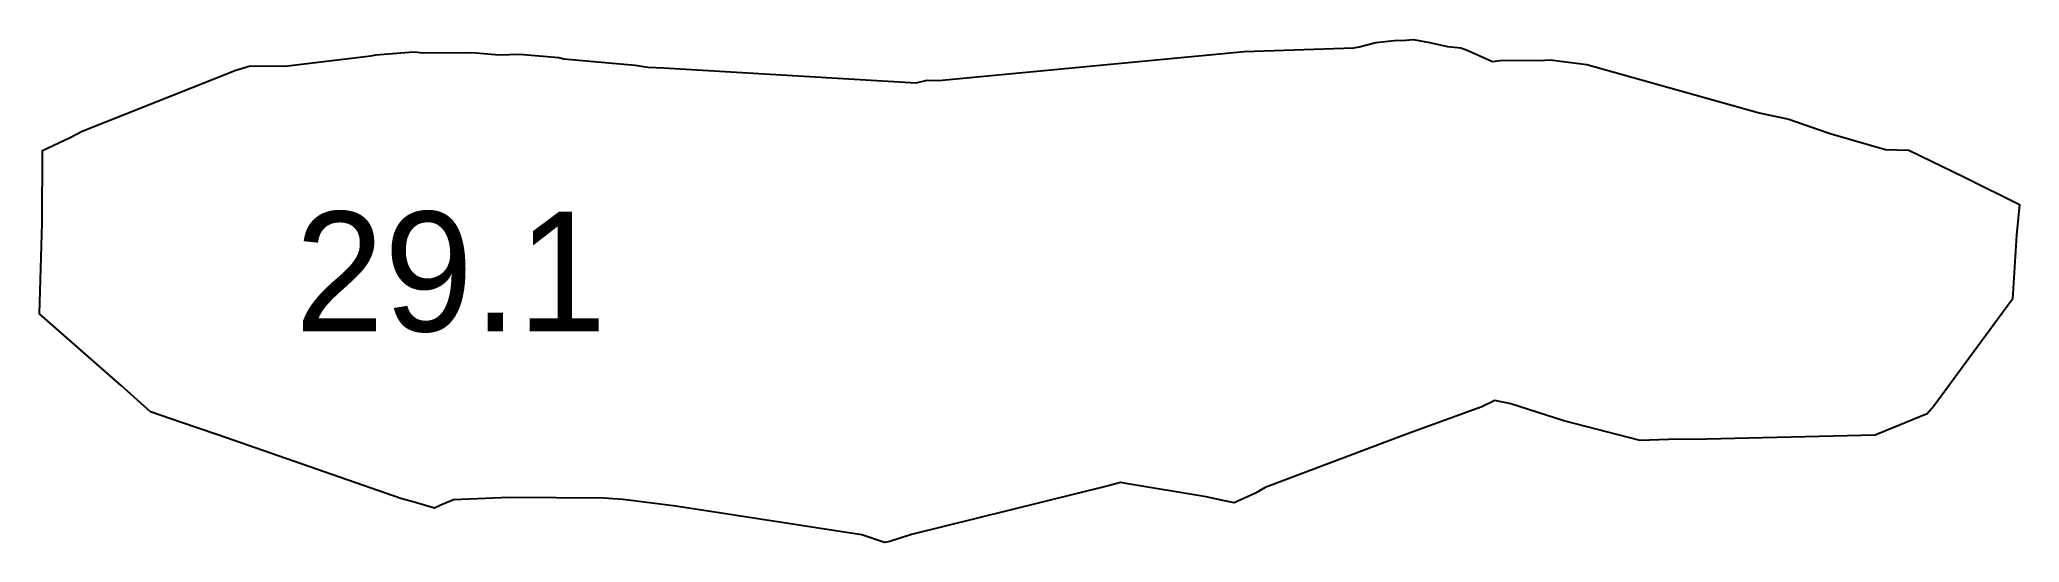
# Model space of a CAD drawing. Extents: x 65.9 to 148.6, y 14.8 to 35.8.
import ezdxf

# ---------------------------------------------------------------- set-up
doc = ezdxf.new("R2010")
doc.units = 0
doc.layers.get('0').update_dxf_attribs({"color": 255, "linetype": 'CONTINUOUS'})

msp = doc.modelspace()

# ---------------------------------------------------------------- linework, layer by layer
at = {"color": 1}
msp.add_lwpolyline([(121.032, 35.4692), (121.728, 35.656), (122.629, 35.7518), (122.812, 35.7384), (123.294, 35.7783), (123.97, 35.6539), (124.717, 35.493), (125.274, 35.4385), (125.538, 35.3323), (126.605, 34.8688), (126.923, 34.9053), (127.456, 34.9152), (128.563, 34.8985), (129.006, 34.9282), (130.538, 34.7331), (137.742, 32.7177), (138.976, 32.4534), (140.218, 32.0252), (140.746, 31.8458), (143.014, 31.1902), (143.986, 31.1567), (146.306, 30.0292), (148.606, 28.8833), (148.483, 27.604), (148.314, 24.9228), (146.993, 23.1286), (145.027, 20.4542), (144.749, 20.135), (142.681, 19.2861), (142.587, 19.2396), (135.55, 19.0814), (133.947, 19.0615), (132.769, 19.0236), (129.584, 19.8489), (127.361, 20.5524), (126.701, 20.6975), (126.157, 20.4283), (125.77, 20.2878), (125.232, 20.0927), (123.056, 19.3024), (117.11, 17.0655), (116.695, 16.8197), (115.807, 16.4152), (115.405, 16.5044), (114.646, 16.6638), (111.374, 17.2109), (111.066, 17.2718), (110.544, 17.1301), (102.338, 15.0959), (101.425, 14.797), (101.208, 14.7637), (100.264, 15.0825), (99.9776, 15.1281), (92.4893, 16.2853), (90.2968, 16.5567), (89.4678, 16.6088), (85.5277, 16.645), (83.201, 16.5429), (82.7062, 16.3283), (82.4184, 16.196), (81.56, 16.4406), (81.0447, 16.587), (73.3178, 19.2703), (71.8062, 19.7924), (70.5492, 20.2165), (69.3326, 21.317), (65.9191, 24.3185), (66.0327, 28.0996), (66.041, 31.1435), (67.1988, 31.6921), (67.6966, 31.9513), (74.1084, 34.5009), (74.7079, 34.6739), (76.1553, 34.6627), (79.7464, 35.1014), (79.966, 35.1446), (81.5299, 35.2614), (81.7041, 35.2551), (81.9155, 35.2174), (83.9679, 35.2316), (85.1265, 35.1454), (85.9663, 35.1717), (87.6085, 35.0324), (87.8135, 34.9707), (90.7911, 34.7035), (91.3177, 34.6258), (91.9699, 34.5958), (102.533, 33.9701), (102.99, 34.0768), (103.457, 34.0626), (116.222, 35.2823), (120.814, 35.4305)], close=True, dxfattribs=at)

# ---------------------------------------------------------------- texts
msp.add_text('29.1', height=5).set_placement((76.5873, 23.5862))

doc.saveas('drawing.dxf')
